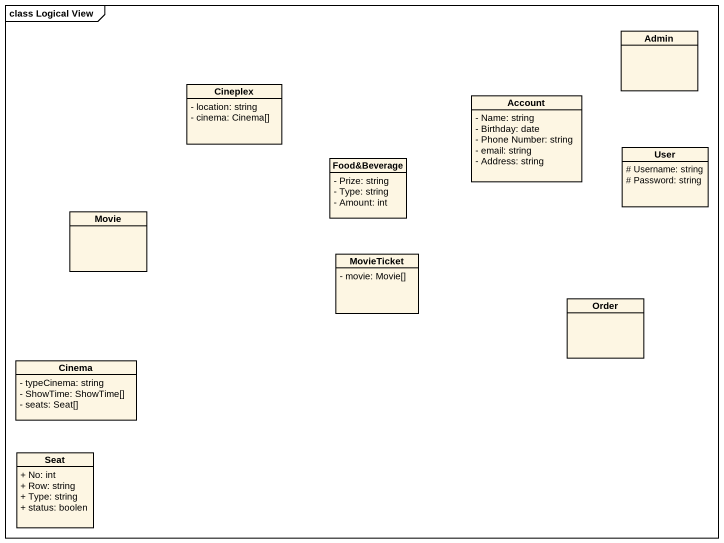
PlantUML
@startuml
mainframe class Logical View
hide circle
hide empty members
skinparam classAttributeIconSize 0
class Admin
class Cineplex {
  - location: string
  - cinema: Cinema[]
}
class Account {
  - Name: string
  - Birthday: date
  - Phone Number: string
  - email: string
  - Address: string
}
class "Food&Beverage" as Food_Beverage {
  - Prize: string
  - Type: string
  - Amount: int
}
class User {
  # Username: string
  # Password: string
}
class Movie
class MovieTicket {
  - movie: Movie[]
}
class Order
class Cinema {
  - typeCinema: string
  - ShowTime: ShowTime[]
  - seats: Seat[]
}
class Seat {
  + No: int
  + Row: string
  + Type: string
  + status: boolen
}
@enduml
